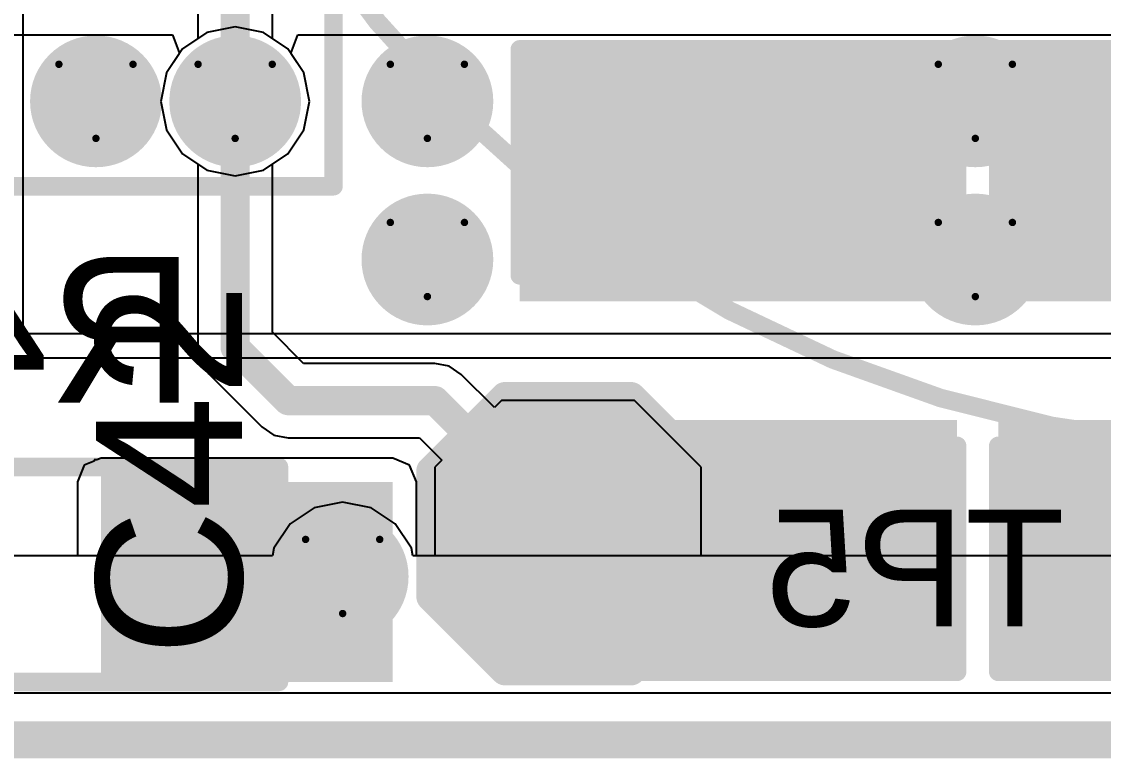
# Model space of a CAD drawing. Header units: inches. Extents: x -3 to 423, y -3 to 110.
# Drawn here: x 16.22 to 23.63, y 59.29 to 64.34 of the extents above; entities that cross this region are included whole.
import ezdxf

# ---------------------------------------------------------------- set-up
doc = ezdxf.new("R2010")
doc.units = ezdxf.units.IN
for name, color, linetype in [('Board Outline', 56, 'Continuous'), ('Bottom Layer', 5, 'Continuous'), ('Bottom Overlay', 54, 'Continuous'), ('Bottom Paste', 16, 'Continuous'), ('Bottom Solder', 6, 'Continuous'), ('Drill Drawing', 1, 'Continuous'), ('Mid Layer', 16, 'Continuous'), ('Mid Layer 2', 76, 'Continuous'), ('Top Layer', 1, 'Continuous'), ('Top Overlay', 2, 'Continuous'), ('Top Paste', 8, 'Continuous'), ('Top Solder', 216, 'Continuous'), ('Via Holes', 16, 'Continuous')]:
    doc.layers.add(name, color=color, linetype=linetype)
doc.styles.add('Arial', font='', dxfattribs={"height": 0.2})
doc.styles.get('Arial').set_extended_font_data('Arial')

# ---------------------------------------------------------------- blocks, each defined once
blk = doc.blocks.new('DGH256Q2R7_B_2')
at = {"layer": 'Bottom Overlay'}
blk.add_lwpolyline([(8, 0, 0.127, 0.127, 1), (-8, 0, 0.127, 0.127, 1)], format="xyseb", close=True, dxfattribs=at)
blk = doc.blocks.new('DGH256Q2R7_B_5')
at = {"layer": 'Bottom Overlay'}
blk.add_lwpolyline([(8, 0, 0.127, 0.127, 1), (-8, 0, 0.127, 0.127, 1)], format="xyseb", close=True, dxfattribs=at)
blk = doc.blocks.new('RES_0805_B_11')
at = {"layer": 'Bottom Layer'}
for points in [[(-1.524, 0.635), (-0.508, 0.635), (-0.508, -0.635), (-1.524, -0.635)], [(0.508, 0.635), (1.524, 0.635), (1.524, -0.635), (0.508, -0.635)]]:
    blk.add_hatch(color=5, dxfattribs=at).paths.add_polyline_path(points)
at = {"layer": 'Bottom Paste'}
for points in [[(-1.524, 0.635), (-0.508, 0.635), (-0.508, -0.635), (-1.524, -0.635)], [(0.508, 0.635), (1.524, 0.635), (1.524, -0.635), (0.508, -0.635)]]:
    blk.add_hatch(color=16, dxfattribs=at).paths.add_polyline_path(points)
at = {"layer": 'Bottom Solder'}
for points in [[(-1.6256, 0.7366), (-0.4064, 0.7366), (-0.4064, -0.7366), (-1.6256, -0.7366)], [(0.4064, 0.7366), (1.6256, 0.7366), (1.6256, -0.7366), (0.4064, -0.7366)]]:
    blk.add_hatch(color=6, dxfattribs=at).paths.add_polyline_path(points)
at = {"layer": 'Bottom Overlay'}
for points in [[(-1.6256, -0.7366, 0.127, 0.127, 0), (-1.6256, 0.7366, 0.127, 0.127, 0)], [(-1.6256, 0.7366, 0.127, 0.127, 0), (1.6256, 0.7366, 0.127, 0.127, 0)], [(1.6256, -0.7366, 0.127, 0.127, 0), (1.6256, 0.7366, 0.127, 0.127, 0)], [(-1.6256, -0.7366, 0.127, 0.127, 0), (1.6256, -0.7366, 0.127, 0.127, 0)]]:
    blk.add_lwpolyline(points, format="xyseb", dxfattribs=at)
for points in [[(-1.65735, 0.7366, 0.0635, 0.0635, 1), (-1.59385, 0.7366, 0.0635, 0.0635, 1)], [(-1.65735, 0.7366, 0.0635, 0.0635, 1), (-1.59385, 0.7366, 0.0635, 0.0635, 1)], [(1.59385, 0.7366, 0.0635, 0.0635, 1), (1.65735, 0.7366, 0.0635, 0.0635, 1)], [(1.59385, 0.7366, 0.0635, 0.0635, 1), (1.65735, 0.7366, 0.0635, 0.0635, 1)], [(-1.65735, -0.7366, 0.0635, 0.0635, 1), (-1.59385, -0.7366, 0.0635, 0.0635, 1)], [(-1.65735, -0.7366, 0.0635, 0.0635, 1), (-1.59385, -0.7366, 0.0635, 0.0635, 1)], [(1.59385, -0.7366, 0.0635, 0.0635, 1), (1.65735, -0.7366, 0.0635, 0.0635, 1)], [(1.59385, -0.7366, 0.0635, 0.0635, 1), (1.65735, -0.7366, 0.0635, 0.0635, 1)]]:
    blk.add_lwpolyline(points, format="xyseb", close=True, dxfattribs=at)
blk = doc.blocks.new('T__________B_18')
at = {"layer": 'Bottom Layer'}
blk.add_hatch(color=5, dxfattribs=at).paths.add_polyline_path([(0.381, 0.762), (-0.381, 0.762), (-0.762, 0.381), (-0.762, -0.381), (-0.381, -0.762), (0.381, -0.762), (0.762, -0.381), (0.762, 0.381)])
at = {"layer": 'Bottom Paste'}
blk.add_hatch(color=16, dxfattribs=at).paths.add_polyline_path([(0.381, 0.762), (-0.381, 0.762), (-0.762, 0.381), (-0.762, -0.381), (-0.381, -0.762), (0.381, -0.762), (0.762, -0.381), (0.762, 0.381)])
at = {"layer": 'Bottom Solder'}
blk.add_hatch(color=6, dxfattribs=at).paths.add_polyline_path([(0.4318, 0.8636), (-0.4318, 0.8636), (-0.8636, 0.4318), (-0.8636, -0.4318), (-0.4318, -0.8636), (0.4318, -0.8636), (0.8636, -0.4318), (0.8636, 0.4318)])
at = {"layer": 'Bottom Overlay'}
for points in [[(-0.4318, 0.9398, 0.2, 0.2, 0), (-0.9398, 0.4318, 0.2, 0.2, 0)], [(0.4318, 0.9398, 0.2, 0.2, 0), (-0.4318, 0.9398, 0.2, 0.2, 0)], [(0.9398, 0.4318, 0.2, 0.2, 0), (0.4318, 0.9398, 0.2, 0.2, 0)], [(-0.9398, 0.4318, 0.2, 0.2, 0), (-0.9398, -0.4318, 0.2, 0.2, 0)], [(0.9398, 0.4318, 0.2, 0.2, 0), (0.9398, -0.4318, 0.2, 0.2, 0)], [(-0.4318, -0.9398, 0.2, 0.2, 0), (-0.9398, -0.4318, 0.2, 0.2, 0)], [(0.9398, -0.4318, 0.2, 0.2, 0), (0.4318, -0.9398, 0.2, 0.2, 0)], [(0.4318, -0.9398, 0.2, 0.2, 0), (-0.4318, -0.9398, 0.2, 0.2, 0)]]:
    blk.add_lwpolyline(points, format="xyseb", dxfattribs=at)
for points in [[(-0.4818, 0.9398, 0.1, 0.1, 1), (-0.3818, 0.9398, 0.1, 0.1, 1)], [(-0.4818, 0.9398, 0.1, 0.1, 1), (-0.3818, 0.9398, 0.1, 0.1, 1)], [(0.3818, 0.9398, 0.1, 0.1, 1), (0.4818, 0.9398, 0.1, 0.1, 1)], [(0.3818, 0.9398, 0.1, 0.1, 1), (0.4818, 0.9398, 0.1, 0.1, 1)], [(-0.9898, 0.4318, 0.1, 0.1, 1), (-0.8898, 0.4318, 0.1, 0.1, 1)], [(-0.9898, 0.4318, 0.1, 0.1, 1), (-0.8898, 0.4318, 0.1, 0.1, 1)], [(0.8898, 0.4318, 0.1, 0.1, 1), (0.9898, 0.4318, 0.1, 0.1, 1)], [(0.8898, 0.4318, 0.1, 0.1, 1), (0.9898, 0.4318, 0.1, 0.1, 1)], [(-0.9898, -0.4318, 0.1, 0.1, 1), (-0.8898, -0.4318, 0.1, 0.1, 1)], [(-0.9898, -0.4318, 0.1, 0.1, 1), (-0.8898, -0.4318, 0.1, 0.1, 1)], [(0.8898, -0.4318, 0.1, 0.1, 1), (0.9898, -0.4318, 0.1, 0.1, 1)], [(0.8898, -0.4318, 0.1, 0.1, 1), (0.9898, -0.4318, 0.1, 0.1, 1)], [(-0.4818, -0.9398, 0.1, 0.1, 1), (-0.3818, -0.9398, 0.1, 0.1, 1)], [(-0.4818, -0.9398, 0.1, 0.1, 1), (-0.3818, -0.9398, 0.1, 0.1, 1)], [(0.3818, -0.9398, 0.1, 0.1, 1), (0.4818, -0.9398, 0.1, 0.1, 1)], [(0.3818, -0.9398, 0.1, 0.1, 1), (0.4818, -0.9398, 0.1, 0.1, 1)]]:
    blk.add_lwpolyline(points, format="xyseb", close=True, dxfattribs=at)
blk = doc.blocks.new('C___1210_40')
at = {"layer": 'Top Layer'}
for points in [[(-2.032, 1.397), (-0.508, 1.397), (-0.508, -1.397), (-2.032, -1.397)], [(0.508, 1.397), (2.032, 1.397), (2.032, -1.397), (0.508, -1.397)]]:
    blk.add_hatch(color=1, dxfattribs=at).paths.add_polyline_path(points)
at = {"layer": 'Top Paste'}
for points in [[(-2.032, 1.397), (-0.508, 1.397), (-0.508, -1.397), (-2.032, -1.397)], [(0.508, 1.397), (2.032, 1.397), (2.032, -1.397), (0.508, -1.397)]]:
    blk.add_hatch(color=8, dxfattribs=at).paths.add_polyline_path(points)
at = {"layer": 'Top Solder'}
for points in [[(-2.1336, 1.4986), (-0.4064, 1.4986), (-0.4064, -1.4986), (-2.1336, -1.4986)], [(0.4064, 1.4986), (2.1336, 1.4986), (2.1336, -1.4986), (0.4064, -1.4986)]]:
    blk.add_hatch(color=216, dxfattribs=at).paths.add_polyline_path(points)
at = {"layer": 'Top Overlay'}
for points in [[(-0.5842, 1.4986, 0.127, 0.127, 0), (-2.1336, 1.4986, 0.127, 0.127, 0)], [(-2.1336, -1.4986, 0.127, 0.127, 0), (-2.1336, 1.4986, 0.127, 0.127, 0)], [(2.1336, 1.4986, 0.127, 0.127, 0), (0.5842, 1.4986, 0.127, 0.127, 0)], [(2.1336, -1.4986, 0.127, 0.127, 0), (2.1336, 1.4986, 0.127, 0.127, 0)], [(-0.5842, -1.4986, 0.127, 0.127, 0), (-2.1336, -1.4986, 0.127, 0.127, 0)], [(2.1336, -1.4986, 0.127, 0.127, 0), (0.5842, -1.4986, 0.127, 0.127, 0)]]:
    blk.add_lwpolyline(points, format="xyseb", dxfattribs=at)
for points in [[(-2.16535, 1.4986, 0.0635, 0.0635, 1), (-2.10185, 1.4986, 0.0635, 0.0635, 1)], [(-2.16535, 1.4986, 0.0635, 0.0635, 1), (-2.10185, 1.4986, 0.0635, 0.0635, 1)], [(-0.61595, 1.4986, 0.0635, 0.0635, 1), (-0.55245, 1.4986, 0.0635, 0.0635, 1)], [(0.55245, 1.4986, 0.0635, 0.0635, 1), (0.61595, 1.4986, 0.0635, 0.0635, 1)], [(2.10185, 1.4986, 0.0635, 0.0635, 1), (2.16535, 1.4986, 0.0635, 0.0635, 1)], [(2.10185, 1.4986, 0.0635, 0.0635, 1), (2.16535, 1.4986, 0.0635, 0.0635, 1)], [(-2.16535, -1.4986, 0.0635, 0.0635, 1), (-2.10185, -1.4986, 0.0635, 0.0635, 1)], [(-2.16535, -1.4986, 0.0635, 0.0635, 1), (-2.10185, -1.4986, 0.0635, 0.0635, 1)], [(-0.61595, -1.4986, 0.0635, 0.0635, 1), (-0.55245, -1.4986, 0.0635, 0.0635, 1)], [(0.55245, -1.4986, 0.0635, 0.0635, 1), (0.61595, -1.4986, 0.0635, 0.0635, 1)], [(2.10185, -1.4986, 0.0635, 0.0635, 1), (2.16535, -1.4986, 0.0635, 0.0635, 1)], [(2.10185, -1.4986, 0.0635, 0.0635, 1), (2.16535, -1.4986, 0.0635, 0.0635, 1)]]:
    blk.add_lwpolyline(points, format="xyseb", close=True, dxfattribs=at)
blk = doc.blocks.new('C___1210_41')
at = {"layer": 'Top Layer'}
for points in [[(-2.032, 1.397), (-0.508, 1.397), (-0.508, -1.397), (-2.032, -1.397)], [(0.508, 1.397), (2.032, 1.397), (2.032, -1.397), (0.508, -1.397)]]:
    blk.add_hatch(color=1, dxfattribs=at).paths.add_polyline_path(points)
at = {"layer": 'Top Paste'}
for points in [[(-2.032, 1.397), (-0.508, 1.397), (-0.508, -1.397), (-2.032, -1.397)], [(0.508, 1.397), (2.032, 1.397), (2.032, -1.397), (0.508, -1.397)]]:
    blk.add_hatch(color=8, dxfattribs=at).paths.add_polyline_path(points)
at = {"layer": 'Top Solder'}
for points in [[(-2.1336, 1.4986), (-0.4064, 1.4986), (-0.4064, -1.4986), (-2.1336, -1.4986)], [(0.4064, 1.4986), (2.1336, 1.4986), (2.1336, -1.4986), (0.4064, -1.4986)]]:
    blk.add_hatch(color=216, dxfattribs=at).paths.add_polyline_path(points)
at = {"layer": 'Top Overlay'}
for points in [[(-0.5842, 1.4986, 0.127, 0.127, 0), (-2.1336, 1.4986, 0.127, 0.127, 0)], [(-2.1336, -1.4986, 0.127, 0.127, 0), (-2.1336, 1.4986, 0.127, 0.127, 0)], [(2.1336, 1.4986, 0.127, 0.127, 0), (0.5842, 1.4986, 0.127, 0.127, 0)], [(2.1336, -1.4986, 0.127, 0.127, 0), (2.1336, 1.4986, 0.127, 0.127, 0)], [(-0.5842, -1.4986, 0.127, 0.127, 0), (-2.1336, -1.4986, 0.127, 0.127, 0)], [(2.1336, -1.4986, 0.127, 0.127, 0), (0.5842, -1.4986, 0.127, 0.127, 0)]]:
    blk.add_lwpolyline(points, format="xyseb", dxfattribs=at)
for points in [[(-2.16535, 1.4986, 0.0635, 0.0635, 1), (-2.10185, 1.4986, 0.0635, 0.0635, 1)], [(-2.16535, 1.4986, 0.0635, 0.0635, 1), (-2.10185, 1.4986, 0.0635, 0.0635, 1)], [(-0.61595, 1.4986, 0.0635, 0.0635, 1), (-0.55245, 1.4986, 0.0635, 0.0635, 1)], [(0.55245, 1.4986, 0.0635, 0.0635, 1), (0.61595, 1.4986, 0.0635, 0.0635, 1)], [(2.10185, 1.4986, 0.0635, 0.0635, 1), (2.16535, 1.4986, 0.0635, 0.0635, 1)], [(2.10185, 1.4986, 0.0635, 0.0635, 1), (2.16535, 1.4986, 0.0635, 0.0635, 1)], [(-2.16535, -1.4986, 0.0635, 0.0635, 1), (-2.10185, -1.4986, 0.0635, 0.0635, 1)], [(-2.16535, -1.4986, 0.0635, 0.0635, 1), (-2.10185, -1.4986, 0.0635, 0.0635, 1)], [(-0.61595, -1.4986, 0.0635, 0.0635, 1), (-0.55245, -1.4986, 0.0635, 0.0635, 1)], [(0.55245, -1.4986, 0.0635, 0.0635, 1), (0.61595, -1.4986, 0.0635, 0.0635, 1)], [(2.10185, -1.4986, 0.0635, 0.0635, 1), (2.16535, -1.4986, 0.0635, 0.0635, 1)], [(2.10185, -1.4986, 0.0635, 0.0635, 1), (2.16535, -1.4986, 0.0635, 0.0635, 1)]]:
    blk.add_lwpolyline(points, format="xyseb", close=True, dxfattribs=at)

msp = doc.modelspace()

# ---------------------------------------------------------------- hatches: boundary and pattern name
at = {"layer": 'Bottom Layer'}
h = msp.add_hatch(color=5, dxfattribs=at)
edge = h.paths.add_edge_path()
edge.add_arc((16.7289, 63.7968), 0.35, 0, 360)
h = msp.add_hatch(color=5, dxfattribs=at)
edge = h.paths.add_edge_path()
edge.add_arc((17.683, 63.7968), 0.35, 0, 360)
h = msp.add_hatch(color=5, dxfattribs=at)
edge = h.paths.add_edge_path()
edge.add_arc((19.0005, 63.7968), 0.35, 0, 360)
h = msp.add_hatch(color=5, dxfattribs=at)
edge = h.paths.add_edge_path()
edge.add_arc((22.7558, 63.7968), 0.35, 0, 360)
h = msp.add_hatch(color=5, dxfattribs=at)
edge = h.paths.add_edge_path()
edge.add_arc((19.0005, 62.7126), 0.35, 0, 360)
h = msp.add_hatch(color=5, dxfattribs=at)
edge = h.paths.add_edge_path()
edge.add_arc((22.7558, 62.7126), 0.35, 0, 360)
msp.add_hatch(color=5, dxfattribs=at).paths.add_polyline_path([(16.764, 59.817), (18.7627, 59.817), (18.7627, 61.1886), (16.764, 61.1886)])
h = msp.add_hatch(color=5, dxfattribs=at)
edge = h.paths.add_edge_path()
edge.add_arc((18.4197, 60.5398), 0.35, 0, 360)
at = {"layer": 'Bottom Solder'}
h = msp.add_hatch(color=6, dxfattribs=at)
edge = h.paths.add_edge_path()
edge.add_arc((16.7289, 63.7968), 0.4516, 0, 360)
h = msp.add_hatch(color=6, dxfattribs=at)
edge = h.paths.add_edge_path()
edge.add_arc((17.683, 63.7968), 0.4516, 0, 360)
h = msp.add_hatch(color=6, dxfattribs=at)
edge = h.paths.add_edge_path()
edge.add_arc((19.0005, 63.7968), 0.4516, 0, 360)
h = msp.add_hatch(color=6, dxfattribs=at)
edge = h.paths.add_edge_path()
edge.add_arc((22.7558, 63.7968), 0.4516, 0, 360)
h = msp.add_hatch(color=6, dxfattribs=at)
edge = h.paths.add_edge_path()
edge.add_arc((19.0005, 62.7126), 0.4516, 0, 360)
h = msp.add_hatch(color=6, dxfattribs=at)
edge = h.paths.add_edge_path()
edge.add_arc((22.7558, 62.7126), 0.4516, 0, 360)
h = msp.add_hatch(color=6, dxfattribs=at)
edge = h.paths.add_edge_path()
edge.add_arc((18.4197, 60.5398), 0.4516, 0, 360)
at = {"layer": 'Mid Layer'}
h = msp.add_hatch(color=16, dxfattribs=at)
edge = h.paths.add_edge_path()
edge.add_arc((16.7289, 63.7968), 0.35, 0, 360)
h = msp.add_hatch(color=16, dxfattribs=at)
edge = h.paths.add_edge_path()
edge.add_arc((17.683, 63.7968), 0.35, 0, 360)
h = msp.add_hatch(color=16, dxfattribs=at)
edge = h.paths.add_edge_path()
edge.add_arc((19.0005, 63.7968), 0.35, 0, 360)
h = msp.add_hatch(color=16, dxfattribs=at)
edge = h.paths.add_edge_path()
edge.add_arc((22.7558, 63.7968), 0.35, 0, 360)
h = msp.add_hatch(color=16, dxfattribs=at)
edge = h.paths.add_edge_path()
edge.add_arc((19.0005, 62.7126), 0.35, 0, 360)
h = msp.add_hatch(color=16, dxfattribs=at)
edge = h.paths.add_edge_path()
edge.add_arc((22.7558, 62.7126), 0.35, 0, 360)
h = msp.add_hatch(color=16, dxfattribs=at)
edge = h.paths.add_edge_path()
edge.add_arc((18.4197, 60.5398), 0.35, 0, 360)
at = {"layer": 'Mid Layer 2'}
h = msp.add_hatch(color=76, dxfattribs=at)
edge = h.paths.add_edge_path()
edge.add_arc((16.7289, 63.7968), 0.35, 0, 360)
h = msp.add_hatch(color=76, dxfattribs=at)
edge = h.paths.add_edge_path()
edge.add_arc((17.683, 63.7968), 0.35, 0, 360)
h = msp.add_hatch(color=76, dxfattribs=at)
edge = h.paths.add_edge_path()
edge.add_arc((19.0005, 63.7968), 0.35, 0, 360)
h = msp.add_hatch(color=76, dxfattribs=at)
edge = h.paths.add_edge_path()
edge.add_arc((22.7558, 63.7968), 0.35, 0, 360)
h = msp.add_hatch(color=76, dxfattribs=at)
edge = h.paths.add_edge_path()
edge.add_arc((19.0005, 62.7126), 0.35, 0, 360)
h = msp.add_hatch(color=76, dxfattribs=at)
edge = h.paths.add_edge_path()
edge.add_arc((22.7558, 62.7126), 0.35, 0, 360)
h = msp.add_hatch(color=76, dxfattribs=at)
edge = h.paths.add_edge_path()
edge.add_arc((18.4197, 60.5398), 0.35, 0, 360)
at = {"layer": 'Top Layer'}
h = msp.add_hatch(color=1, dxfattribs=at)
edge = h.paths.add_edge_path()
edge.add_arc((16.7289, 63.7968), 0.35, 0, 360)
h = msp.add_hatch(color=1, dxfattribs=at)
edge = h.paths.add_edge_path()
edge.add_arc((17.683, 63.7968), 0.35, 0, 360)
h = msp.add_hatch(color=1, dxfattribs=at)
edge = h.paths.add_edge_path()
edge.add_arc((19.0005, 63.7968), 0.35, 0, 360)
h = msp.add_hatch(color=1, dxfattribs=at)
edge = h.paths.add_edge_path()
edge.add_arc((22.7558, 63.7968), 0.35, 0, 360)
h = msp.add_hatch(color=1, dxfattribs=at)
edge = h.paths.add_edge_path()
edge.add_arc((19.0005, 62.7126), 0.35, 0, 360)
h = msp.add_hatch(color=1, dxfattribs=at)
edge = h.paths.add_edge_path()
edge.add_arc((22.7558, 62.7126), 0.35, 0, 360)
h = msp.add_hatch(color=1, dxfattribs=at)
edge = h.paths.add_edge_path()
edge.add_arc((18.4197, 60.5398), 0.35, 0, 360)
at = {"layer": 'Top Solder'}
h = msp.add_hatch(color=216, dxfattribs=at)
edge = h.paths.add_edge_path()
edge.add_arc((16.7289, 63.7968), 0.4516, 0, 360)
h = msp.add_hatch(color=216, dxfattribs=at)
edge = h.paths.add_edge_path()
edge.add_arc((17.683, 63.7968), 0.4516, 0, 360)
h = msp.add_hatch(color=216, dxfattribs=at)
edge = h.paths.add_edge_path()
edge.add_arc((19.0005, 63.7968), 0.4516, 0, 360)
h = msp.add_hatch(color=216, dxfattribs=at)
edge = h.paths.add_edge_path()
edge.add_arc((22.7558, 63.7968), 0.4516, 0, 360)
h = msp.add_hatch(color=216, dxfattribs=at)
edge = h.paths.add_edge_path()
edge.add_arc((19.0005, 62.7126), 0.4516, 0, 360)
h = msp.add_hatch(color=216, dxfattribs=at)
edge = h.paths.add_edge_path()
edge.add_arc((22.7558, 62.7126), 0.4516, 0, 360)
h = msp.add_hatch(color=216, dxfattribs=at)
edge = h.paths.add_edge_path()
edge.add_arc((18.4197, 60.5398), 0.4516, 0, 360)
at = {"layer": 'Via Holes'}
h = msp.add_hatch(color=7, dxfattribs=at)
edge = h.paths.add_edge_path()
edge.add_arc((16.7289, 63.7968), 0.25, 0, 360)
h = msp.add_hatch(color=7, dxfattribs=at)
edge = h.paths.add_edge_path()
edge.add_arc((17.683, 63.7968), 0.25, 0, 360)
h = msp.add_hatch(color=7, dxfattribs=at)
edge = h.paths.add_edge_path()
edge.add_arc((19.0005, 63.7968), 0.25, 0, 360)
h = msp.add_hatch(color=7, dxfattribs=at)
edge = h.paths.add_edge_path()
edge.add_arc((22.7558, 63.7968), 0.25, 0, 360)
h = msp.add_hatch(color=7, dxfattribs=at)
edge = h.paths.add_edge_path()
edge.add_arc((19.0005, 62.7126), 0.25, 0, 360)
h = msp.add_hatch(color=7, dxfattribs=at)
edge = h.paths.add_edge_path()
edge.add_arc((22.7558, 62.7126), 0.25, 0, 360)
h = msp.add_hatch(color=7, dxfattribs=at)
edge = h.paths.add_edge_path()
edge.add_arc((18.4197, 60.5398), 0.25, 0, 360)

# ---------------------------------------------------------------- linework, layer by layer
at = {"layer": 'Board Outline'}
msp.add_lwpolyline([(0.02, 59.42, 0.254, 0.254, 0), (31.37, 59.42, 0.254, 0.254, 0)], format="xyseb", dxfattribs=at)
at = {"layer": 'Bottom Layer'}
for p, q in [((6.5532, 64.252), (17.2532, 64.252)), ((17.2532, 64.252), (17.301, 64.125)), ((18.065, 64.125), (18.1128, 64.252)), ((18.1128, 64.252), (26.035, 64.252)), ((17.301, 64.125), (17.212, 63.9918)), ((18.154, 63.9918), (18.065, 64.125)), ((17.212, 63.9918), (17.1732, 63.7968)), ((18.1928, 63.7968), (18.154, 63.9918)), ((17.1732, 63.7968), (17.212, 63.6017)), ((18.154, 63.6017), (18.1928, 63.7968)), ((17.212, 63.6017), (17.3225, 63.4363)), ((18.0435, 63.4363), (18.154, 63.6017)), ((17.3225, 63.4363), (17.4281, 63.3657)), ((17.9379, 63.3657), (18.0435, 63.4363)), ((17.4281, 63.3657), (17.4281, 62.1085)), ((17.9379, 62.2141), (17.9379, 63.3657)), ((18.152, 62), (17.9379, 62.2141)), ((17.4281, 62.1085), (17.4475, 62.0109)), ((17.4475, 62.0109), (17.5028, 61.9282)), ((19.0523, 62), (18.152, 62)), ((19.1499, 61.9806), (19.0523, 62)), ((19.2326, 61.9253), (19.1499, 61.9806)), ((17.5028, 61.9282), (17.8662, 61.5648)), ((19.4606, 61.6972), (19.2326, 61.9253)), ((19.5084, 61.745), (19.4606, 61.6972)), ((20.4204, 61.745), (19.5084, 61.745)), ((20.8764, 61.289), (20.4204, 61.745)), ((17.8662, 61.5648), (17.9488, 61.5096)), ((17.9488, 61.5096), (18.0464, 61.4902)), ((18.0464, 61.4902), (18.9467, 61.4902)), ((18.9467, 61.4902), (19.1002, 61.3368)), ((16.7156, 61.3309), (16.6492, 61.3034)), ((16.7342, 61.3386), (16.7156, 61.3386)), ((16.7156, 61.3386), (16.7156, 61.3309)), ((16.764, 61.351), (16.7342, 61.3386)), ((18.7627, 61.351), (16.764, 61.351)), ((18.8775, 61.3034), (18.7627, 61.351)), ((19.1002, 61.3368), (19.0524, 61.289)), ((16.6492, 61.3034), (16.6016, 61.1886)), ((18.925, 61.1886), (18.8775, 61.3034)), ((19.0524, 61.289), (19.0524, 60.6806)), ((20.8764, 60.6806), (20.8764, 61.289)), ((16.6016, 61.1886), (16.6016, 60.6806)), ((18.925, 60.6806), (18.925, 61.1886)), ((16.6016, 60.6806), (16.0882, 60.6806)), ((19.0524, 60.6806), (18.925, 60.6806)), ((26.1115, 60.6806), (20.8764, 60.6806))]:
    msp.add_line(p, q, dxfattribs=at)
for points in [[(17.683, 62.1085, 0.2, 0.2, 0), (17.683, 63.7968, 0.2, 0.2, 0)], [(17.683, 62.1085, 0.2, 0.2, 0), (18.0464, 61.7451, 0.2, 0.2, 0)], [(18.0464, 61.7451, 0.2, 0.2, 0), (19.0523, 61.7451, 0.2, 0.2, 0)], [(19.0523, 61.7451, 0.2, 0.2, 0), (19.9644, 60.833, 0.2, 0.2, 0)], [(17.3736, 60.5536, 0.2, 0.2, 0), (17.4219, 60.6019, 0.2, 0.2, 0)], [(17.4219, 60.6019, 0.2, 0.2, 0), (18.3576, 60.6019, 0.2, 0.2, 0)], [(18.3576, 60.6019, 0.2, 0.2, 0), (18.4197, 60.5398, 0.2, 0.2, 0)]]:
    msp.add_lwpolyline(points, format="xyseb", dxfattribs=at)
for points in [[(17.633, 63.7968, 0.1, 0.1, 1), (17.733, 63.7968, 0.1, 0.1, 1)], [(17.633, 62.1085, 0.1, 0.1, 1), (17.733, 62.1085, 0.1, 0.1, 1)], [(17.633, 62.1085, 0.1, 0.1, 1), (17.733, 62.1085, 0.1, 0.1, 1)], [(17.9964, 61.7451, 0.1, 0.1, 1), (18.0964, 61.7451, 0.1, 0.1, 1)], [(17.9964, 61.7451, 0.1, 0.1, 1), (18.0964, 61.7451, 0.1, 0.1, 1)], [(19.0023, 61.7451, 0.1, 0.1, 1), (19.1023, 61.7451, 0.1, 0.1, 1)], [(19.0023, 61.7451, 0.1, 0.1, 1), (19.1023, 61.7451, 0.1, 0.1, 1)], [(19.9144, 60.833, 0.1, 0.1, 1), (20.0144, 60.833, 0.1, 0.1, 1)], [(17.3236, 60.5536, 0.1, 0.1, 1), (17.4236, 60.5536, 0.1, 0.1, 1)], [(17.3719, 60.6019, 0.1, 0.1, 1), (17.4719, 60.6019, 0.1, 0.1, 1)], [(17.3719, 60.6019, 0.1, 0.1, 1), (17.4719, 60.6019, 0.1, 0.1, 1)], [(18.3076, 60.6019, 0.1, 0.1, 1), (18.4076, 60.6019, 0.1, 0.1, 1)], [(18.3076, 60.6019, 0.1, 0.1, 1), (18.4076, 60.6019, 0.1, 0.1, 1)], [(18.3697, 60.5398, 0.1, 0.1, 1), (18.4697, 60.5398, 0.1, 0.1, 1)]]:
    msp.add_lwpolyline(points, format="xyseb", close=True, dxfattribs=at)
at = {"layer": 'Drill Drawing'}
for points in [[(16.4749, 64.0508, 0.0508, 0.0508, 0), (16.9829, 64.0508, 0.0508, 0.0508, 0)], [(16.4749, 64.0508, 0.0508, 0.0508, 0), (16.7289, 63.5428, 0.0508, 0.0508, 0)], [(16.7289, 63.5428, 0.0508, 0.0508, 0), (16.9829, 64.0508, 0.0508, 0.0508, 0)], [(17.429, 64.0508, 0.0508, 0.0508, 0), (17.937, 64.0508, 0.0508, 0.0508, 0)], [(17.429, 64.0508, 0.0508, 0.0508, 0), (17.683, 63.5428, 0.0508, 0.0508, 0)], [(17.683, 63.5428, 0.0508, 0.0508, 0), (17.937, 64.0508, 0.0508, 0.0508, 0)], [(18.7465, 64.0508, 0.0508, 0.0508, 0), (19.2545, 64.0508, 0.0508, 0.0508, 0)], [(18.7465, 64.0508, 0.0508, 0.0508, 0), (19.0005, 63.5428, 0.0508, 0.0508, 0)], [(19.0005, 63.5428, 0.0508, 0.0508, 0), (19.2545, 64.0508, 0.0508, 0.0508, 0)], [(22.5018, 64.0508, 0.0508, 0.0508, 0), (23.0098, 64.0508, 0.0508, 0.0508, 0)], [(22.5018, 64.0508, 0.0508, 0.0508, 0), (22.7558, 63.5428, 0.0508, 0.0508, 0)], [(22.7558, 63.5428, 0.0508, 0.0508, 0), (23.0098, 64.0508, 0.0508, 0.0508, 0)], [(18.7465, 62.9666, 0.0508, 0.0508, 0), (19.2545, 62.9666, 0.0508, 0.0508, 0)], [(18.7465, 62.9666, 0.0508, 0.0508, 0), (19.0005, 62.4586, 0.0508, 0.0508, 0)], [(19.0005, 62.4586, 0.0508, 0.0508, 0), (19.2545, 62.9666, 0.0508, 0.0508, 0)], [(22.5018, 62.9666, 0.0508, 0.0508, 0), (23.0098, 62.9666, 0.0508, 0.0508, 0)], [(22.5018, 62.9666, 0.0508, 0.0508, 0), (22.7558, 62.4586, 0.0508, 0.0508, 0)], [(22.7558, 62.4586, 0.0508, 0.0508, 0), (23.0098, 62.9666, 0.0508, 0.0508, 0)], [(18.1657, 60.7938, 0.0508, 0.0508, 0), (18.6737, 60.7938, 0.0508, 0.0508, 0)], [(18.1657, 60.7938, 0.0508, 0.0508, 0), (18.4197, 60.2858, 0.0508, 0.0508, 0)], [(18.4197, 60.2858, 0.0508, 0.0508, 0), (18.6737, 60.7938, 0.0508, 0.0508, 0)]]:
    msp.add_lwpolyline(points, format="xyseb", dxfattribs=at)
for points in [[(16.4622, 64.0508, 0.0254, 0.0254, 1), (16.4876, 64.0508, 0.0254, 0.0254, 1)], [(16.4622, 64.0508, 0.0254, 0.0254, 1), (16.4876, 64.0508, 0.0254, 0.0254, 1)], [(16.9702, 64.0508, 0.0254, 0.0254, 1), (16.9956, 64.0508, 0.0254, 0.0254, 1)], [(16.9702, 64.0508, 0.0254, 0.0254, 1), (16.9956, 64.0508, 0.0254, 0.0254, 1)], [(17.4163, 64.0508, 0.0254, 0.0254, 1), (17.4417, 64.0508, 0.0254, 0.0254, 1)], [(17.4163, 64.0508, 0.0254, 0.0254, 1), (17.4417, 64.0508, 0.0254, 0.0254, 1)], [(17.9243, 64.0508, 0.0254, 0.0254, 1), (17.9497, 64.0508, 0.0254, 0.0254, 1)], [(17.9243, 64.0508, 0.0254, 0.0254, 1), (17.9497, 64.0508, 0.0254, 0.0254, 1)], [(18.7338, 64.0508, 0.0254, 0.0254, 1), (18.7592, 64.0508, 0.0254, 0.0254, 1)], [(18.7338, 64.0508, 0.0254, 0.0254, 1), (18.7592, 64.0508, 0.0254, 0.0254, 1)], [(19.2418, 64.0508, 0.0254, 0.0254, 1), (19.2672, 64.0508, 0.0254, 0.0254, 1)], [(19.2418, 64.0508, 0.0254, 0.0254, 1), (19.2672, 64.0508, 0.0254, 0.0254, 1)], [(22.4891, 64.0508, 0.0254, 0.0254, 1), (22.5145, 64.0508, 0.0254, 0.0254, 1)], [(22.4891, 64.0508, 0.0254, 0.0254, 1), (22.5145, 64.0508, 0.0254, 0.0254, 1)], [(22.9971, 64.0508, 0.0254, 0.0254, 1), (23.0225, 64.0508, 0.0254, 0.0254, 1)], [(22.9971, 64.0508, 0.0254, 0.0254, 1), (23.0225, 64.0508, 0.0254, 0.0254, 1)], [(16.7162, 63.5428, 0.0254, 0.0254, 1), (16.7416, 63.5428, 0.0254, 0.0254, 1)], [(16.7162, 63.5428, 0.0254, 0.0254, 1), (16.7416, 63.5428, 0.0254, 0.0254, 1)], [(17.6703, 63.5428, 0.0254, 0.0254, 1), (17.6957, 63.5428, 0.0254, 0.0254, 1)], [(17.6703, 63.5428, 0.0254, 0.0254, 1), (17.6957, 63.5428, 0.0254, 0.0254, 1)], [(18.9878, 63.5428, 0.0254, 0.0254, 1), (19.0132, 63.5428, 0.0254, 0.0254, 1)], [(18.9878, 63.5428, 0.0254, 0.0254, 1), (19.0132, 63.5428, 0.0254, 0.0254, 1)], [(22.7431, 63.5428, 0.0254, 0.0254, 1), (22.7685, 63.5428, 0.0254, 0.0254, 1)], [(22.7431, 63.5428, 0.0254, 0.0254, 1), (22.7685, 63.5428, 0.0254, 0.0254, 1)], [(18.7338, 62.9666, 0.0254, 0.0254, 1), (18.7592, 62.9666, 0.0254, 0.0254, 1)], [(18.7338, 62.9666, 0.0254, 0.0254, 1), (18.7592, 62.9666, 0.0254, 0.0254, 1)], [(19.2418, 62.9666, 0.0254, 0.0254, 1), (19.2672, 62.9666, 0.0254, 0.0254, 1)], [(19.2418, 62.9666, 0.0254, 0.0254, 1), (19.2672, 62.9666, 0.0254, 0.0254, 1)], [(22.4891, 62.9666, 0.0254, 0.0254, 1), (22.5145, 62.9666, 0.0254, 0.0254, 1)], [(22.4891, 62.9666, 0.0254, 0.0254, 1), (22.5145, 62.9666, 0.0254, 0.0254, 1)], [(22.9971, 62.9666, 0.0254, 0.0254, 1), (23.0225, 62.9666, 0.0254, 0.0254, 1)], [(22.9971, 62.9666, 0.0254, 0.0254, 1), (23.0225, 62.9666, 0.0254, 0.0254, 1)], [(18.9878, 62.4586, 0.0254, 0.0254, 1), (19.0132, 62.4586, 0.0254, 0.0254, 1)], [(18.9878, 62.4586, 0.0254, 0.0254, 1), (19.0132, 62.4586, 0.0254, 0.0254, 1)], [(22.7431, 62.4586, 0.0254, 0.0254, 1), (22.7685, 62.4586, 0.0254, 0.0254, 1)], [(22.7431, 62.4586, 0.0254, 0.0254, 1), (22.7685, 62.4586, 0.0254, 0.0254, 1)], [(18.153, 60.7938, 0.0254, 0.0254, 1), (18.1784, 60.7938, 0.0254, 0.0254, 1)], [(18.153, 60.7938, 0.0254, 0.0254, 1), (18.1784, 60.7938, 0.0254, 0.0254, 1)], [(18.661, 60.7938, 0.0254, 0.0254, 1), (18.6864, 60.7938, 0.0254, 0.0254, 1)], [(18.661, 60.7938, 0.0254, 0.0254, 1), (18.6864, 60.7938, 0.0254, 0.0254, 1)], [(18.407, 60.2858, 0.0254, 0.0254, 1), (18.4324, 60.2858, 0.0254, 0.0254, 1)], [(18.407, 60.2858, 0.0254, 0.0254, 1), (18.4324, 60.2858, 0.0254, 0.0254, 1)]]:
    msp.add_lwpolyline(points, format="xyseb", close=True, dxfattribs=at)
at = {"layer": 'Mid Layer'}
for p, q in [((17.683, 64.3065), (17.4879, 64.2677)), ((17.8781, 64.2677), (17.683, 64.3065)), ((17.4879, 64.2677), (17.3225, 64.1572)), ((18.0435, 64.1572), (17.8781, 64.2677)), ((17.3225, 64.1572), (17.212, 63.9918)), ((18.154, 63.9918), (18.0435, 64.1572)), ((17.212, 63.9918), (17.1732, 63.7968)), ((18.1928, 63.7968), (18.154, 63.9918)), ((17.1732, 63.7968), (17.212, 63.6017)), ((18.154, 63.6017), (18.1928, 63.7968)), ((17.212, 63.6017), (17.3225, 63.4363)), ((18.0435, 63.4363), (18.154, 63.6017)), ((17.3225, 63.4363), (17.4879, 63.3258)), ((17.8781, 63.3258), (18.0435, 63.4363)), ((17.4879, 63.3258), (17.683, 63.287)), ((17.683, 63.287), (17.8781, 63.3258)), ((18.4197, 61.0496), (18.2246, 61.0108)), ((18.6148, 61.0108), (18.4197, 61.0496)), ((18.2246, 61.0108), (18.0592, 60.9003)), ((18.7802, 60.9003), (18.6148, 61.0108)), ((18.0592, 60.9003), (17.9487, 60.7349)), ((18.8907, 60.7349), (18.7802, 60.9003)), ((17.9487, 60.7349), (17.9379, 60.6806)), ((18.9015, 60.6806), (18.8907, 60.7349)), ((17.9379, 60.6806), (0.889, 60.6806)), ((26.1115, 60.6806), (18.9015, 60.6806))]:
    msp.add_line(p, q, dxfattribs=at)
at = {"layer": 'Top Layer'}
for p, q in [((16.2311, 62.2021), (16.2311, 66.9785)), ((17.4281, 65.9206), (17.4281, 64.2278)), ((17.9379, 64.2278), (17.9379, 65.7825)), ((17.4281, 64.2278), (17.3225, 64.1572)), ((18.0435, 64.1572), (17.9379, 64.2278)), ((17.3225, 64.1572), (17.212, 63.9918)), ((18.154, 63.9918), (18.0435, 64.1572)), ((17.212, 63.9918), (17.1732, 63.7968)), ((18.1928, 63.7968), (18.154, 63.9918)), ((17.1732, 63.7968), (17.212, 63.6017)), ((18.154, 63.6017), (18.1928, 63.7968)), ((17.212, 63.6017), (17.3225, 63.4363)), ((18.0435, 63.4363), (18.154, 63.6017)), ((17.3225, 63.4363), (17.4879, 63.3258)), ((17.8781, 63.3258), (18.0435, 63.4363)), ((17.4879, 63.3258), (17.683, 63.287)), ((17.683, 63.287), (17.8781, 63.3258)), ((26.2364, 62.2021), (16.2311, 62.2021)), ((16.0687, 62.0397), (26.3987, 62.0397)), ((31.37, 59.7408), (13.8732, 59.7408))]:
    msp.add_line(p, q, dxfattribs=at)
msp.add_lwpolyline([(17.683, 63.7968, 0.2, 0.2, 0), (17.683, 68.3224, 0.2, 0.2, 0)], format="xyseb", dxfattribs=at)
msp.add_lwpolyline([(17.633, 63.7968, 0.1, 0.1, 1), (17.733, 63.7968, 0.1, 0.1, 1)], format="xyseb", close=True, dxfattribs=at)
at = {"layer": 'Top Overlay'}
for points in [[(18.3571, 63.2147, 0.127, 0.127, 0), (18.3571, 64.6051, 0.127, 0.127, 0)], [(15.8267, 63.2147, 0.127, 0.127, 0), (18.3571, 63.2147, 0.127, 0.127, 0)]]:
    msp.add_lwpolyline(points, format="xyseb", dxfattribs=at)
msp.add_lwpolyline([(18.3253, 63.2147, 0.0635, 0.0635, 1), (18.3888, 63.2147, 0.0635, 0.0635, 1)], format="xyseb", close=True, dxfattribs=at)
msp.add_lwpolyline([(18.3253, 63.2147, 0.0635, 0.0635, 1), (18.3888, 63.2147, 0.0635, 0.0635, 1)], format="xyseb", close=True, dxfattribs=at)

# ---------------------------------------------------------------- block references
for name, p, rotation in [('DGH256Q2R7_B_5', (8.3982, 69.4182), 270), ('DGH256Q2R7_B_2', (24.8412, 69.4182), 90), ('C___1210_40', (21.1321, 62.0197), 270), ('C___1210_41', (24.4115, 62.0197), 270), ('T__________B_18', (19.9644, 60.833), 180)]:
    msp.add_blockref(name, p, dxfattribs=dict(rotation=rotation))
msp.add_blockref('RES_0805_B_11', (16.3576, 60.5536))

# ---------------------------------------------------------------- texts
at = {"layer": 'Bottom Overlay', "style": 'Arial', "text_generation_flag": 2}
msp.add_text('R44', height=1, dxfattribs=at).set_placement((17.4111, 61.7302))
msp.add_text('TP5', height=0.8, rotation=360, dxfattribs=at).set_placement((23.368, 60.1978))
at = {"layer": 'Top Overlay', "style": 'Arial'}
msp.add_text('C42', height=1, rotation=90, dxfattribs=at).set_placement((17.7301, 59.9908))

doc.saveas('drawing.dxf')
